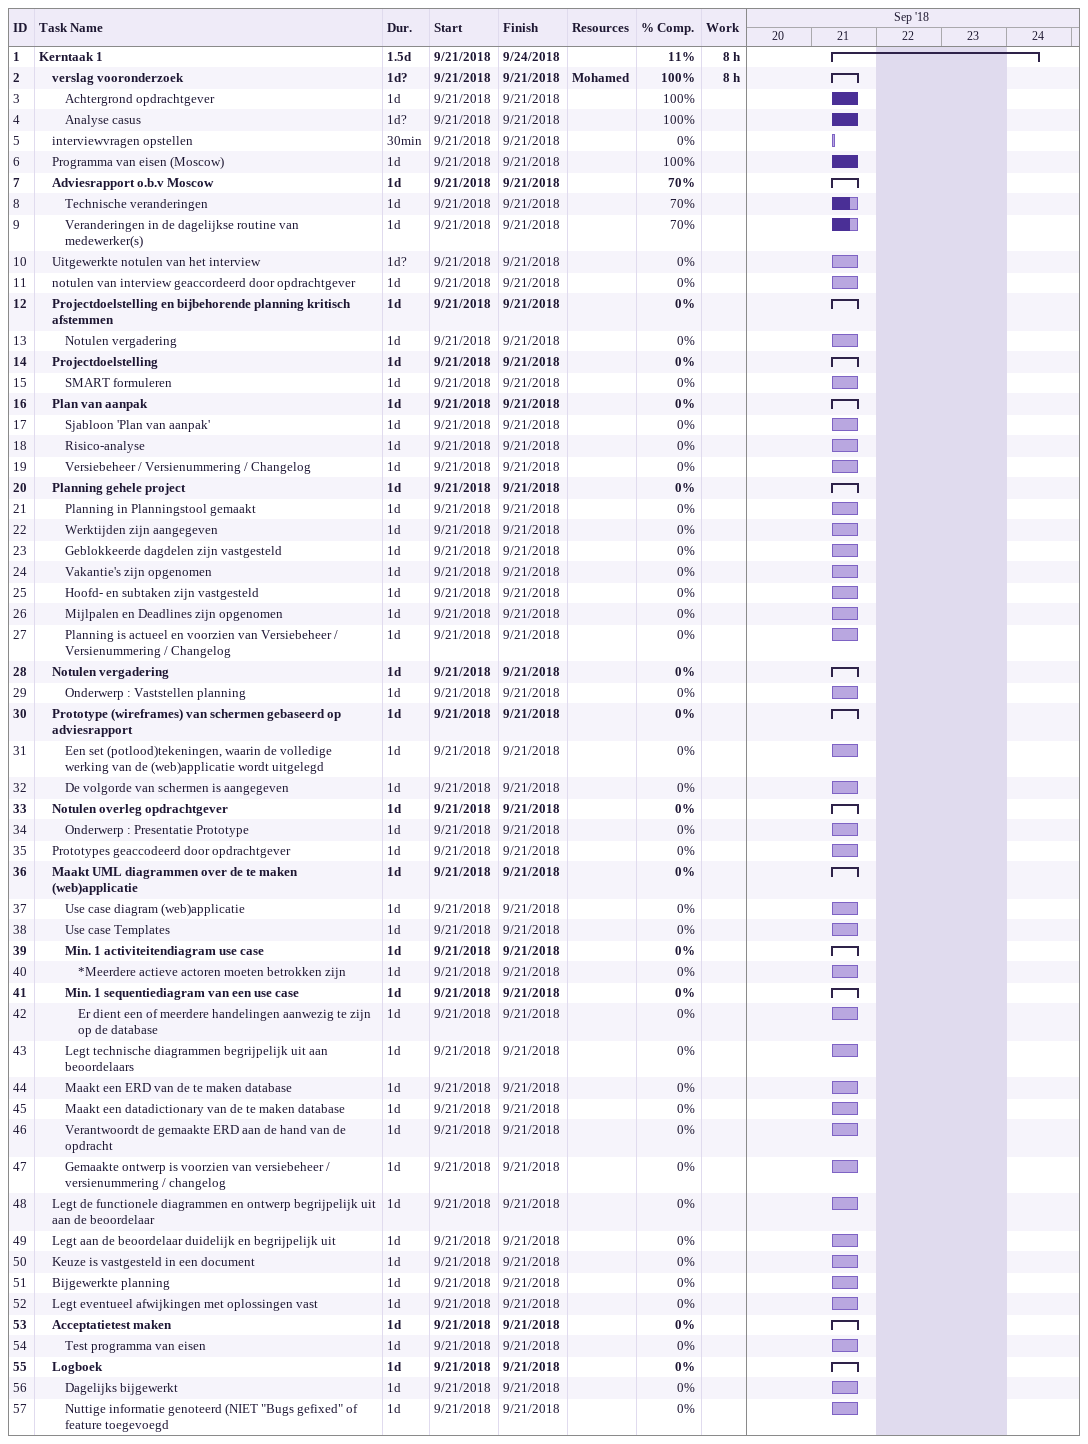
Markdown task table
| ID | Level | Task | Duration | Start | Finish | Resources | % complete | Work (h) |
|---|---|---|---|---|---|---|---|---|
| 1 | 1 | **Kerntaak 1** | 1.5d | 2018-09-21 | 2018-09-24 |  | 11 | 8 |
| 2 | 2 | **verslag vooronderzoek** | 1d? | 2018-09-21 | 2018-09-21 | Mohamed | 100 | 8 |
| 3 | 3 | Achtergrond opdrachtgever | 1d | 2018-09-21 | 2018-09-21 |  | 100 |  |
| 4 | 3 | Analyse casus | 1d? | 2018-09-21 | 2018-09-21 |  | 100 |  |
| 5 | 2 | interviewvragen opstellen | 30min | 2018-09-21 | 2018-09-21 |  | 0 |  |
| 6 | 2 | Programma van eisen (Moscow) | 1d | 2018-09-21 | 2018-09-21 |  | 100 |  |
| 7 | 2 | **Adviesrapport o.b.v Moscow** | 1d | 2018-09-21 | 2018-09-21 |  | 70 |  |
| 8 | 3 | Technische veranderingen | 1d | 2018-09-21 | 2018-09-21 |  | 70 |  |
| 9 | 3 | Veranderingen in de dagelijkse routine van medewerker(s) | 1d | 2018-09-21 | 2018-09-21 |  | 70 |  |
| 10 | 2 | Uitgewerkte notulen van het interview | 1d? | 2018-09-21 | 2018-09-21 |  | 0 |  |
| 11 | 2 | notulen van interview geaccordeerd door opdrachtgever | 1d | 2018-09-21 | 2018-09-21 |  | 0 |  |
| 12 | 2 | **Projectdoelstelling en bijbehorende planning kritisch afstemmen** | 1d | 2018-09-21 | 2018-09-21 |  | 0 |  |
| 13 | 3 | Notulen vergadering | 1d | 2018-09-21 | 2018-09-21 |  | 0 |  |
| 14 | 2 | **Projectdoelstelling** | 1d | 2018-09-21 | 2018-09-21 |  | 0 |  |
| 15 | 3 | SMART formuleren | 1d | 2018-09-21 | 2018-09-21 |  | 0 |  |
| 16 | 2 | **Plan van aanpak** | 1d | 2018-09-21 | 2018-09-21 |  | 0 |  |
| 17 | 3 | Sjabloon 'Plan van aanpak' | 1d | 2018-09-21 | 2018-09-21 |  | 0 |  |
| 18 | 3 | Risico-analyse | 1d | 2018-09-21 | 2018-09-21 |  | 0 |  |
| 19 | 3 | Versiebeheer / Versienummering / Changelog | 1d | 2018-09-21 | 2018-09-21 |  | 0 |  |
| 20 | 2 | **Planning gehele project** | 1d | 2018-09-21 | 2018-09-21 |  | 0 |  |
| 21 | 3 | Planning in Planningstool gemaakt | 1d | 2018-09-21 | 2018-09-21 |  | 0 |  |
| 22 | 3 | Werktijden zijn aangegeven | 1d | 2018-09-21 | 2018-09-21 |  | 0 |  |
| 23 | 3 | Geblokkeerde dagdelen zijn vastgesteld | 1d | 2018-09-21 | 2018-09-21 |  | 0 |  |
| 24 | 3 | Vakantie's zijn opgenomen | 1d | 2018-09-21 | 2018-09-21 |  | 0 |  |
| 25 | 3 | Hoofd- en subtaken zijn vastgesteld | 1d | 2018-09-21 | 2018-09-21 |  | 0 |  |
| 26 | 3 | Mijlpalen en Deadlines zijn opgenomen | 1d | 2018-09-21 | 2018-09-21 |  | 0 |  |
| 27 | 3 | Planning is actueel en voorzien van Versiebeheer / Versienummering / Changelog | 1d | 2018-09-21 | 2018-09-21 |  | 0 |  |
| 28 | 2 | **Notulen vergadering** | 1d | 2018-09-21 | 2018-09-21 |  | 0 |  |
| 29 | 3 | Onderwerp : Vaststellen planning | 1d | 2018-09-21 | 2018-09-21 |  | 0 |  |
| 30 | 2 | **Prototype (wireframes) van schermen gebaseerd op adviesrapport** | 1d | 2018-09-21 | 2018-09-21 |  | 0 |  |
| 31 | 3 | Een set (potlood)tekeningen, waarin de volledige werking van de (web)applicatie wordt uitgelegd | 1d | 2018-09-21 | 2018-09-21 |  | 0 |  |
| 32 | 3 | De volgorde van schermen is aangegeven | 1d | 2018-09-21 | 2018-09-21 |  | 0 |  |
| 33 | 2 | **Notulen overleg opdrachtgever** | 1d | 2018-09-21 | 2018-09-21 |  | 0 |  |
| 34 | 3 | Onderwerp : Presentatie Prototype | 1d | 2018-09-21 | 2018-09-21 |  | 0 |  |
| 35 | 2 | Prototypes geaccodeerd door opdrachtgever | 1d | 2018-09-21 | 2018-09-21 |  | 0 |  |
| 36 | 2 | **Maakt UML diagrammen over de te maken (web)applicatie** | 1d | 2018-09-21 | 2018-09-21 |  | 0 |  |
| 37 | 3 | Use case diagram (web)applicatie | 1d | 2018-09-21 | 2018-09-21 |  | 0 |  |
| 38 | 3 | Use case Templates | 1d | 2018-09-21 | 2018-09-21 |  | 0 |  |
| 39 | 3 | **Min. 1 activiteitendiagram use case** | 1d | 2018-09-21 | 2018-09-21 |  | 0 |  |
| 40 | 4 | *Meerdere actieve actoren moeten betrokken zijn | 1d | 2018-09-21 | 2018-09-21 |  | 0 |  |
| 41 | 3 | **Min. 1 sequentiediagram van een use case** | 1d | 2018-09-21 | 2018-09-21 |  | 0 |  |
| 42 | 4 | Er dient een of meerdere handelingen aanwezig te zijn op de database | 1d | 2018-09-21 | 2018-09-21 |  | 0 |  |
| 43 | 3 | Legt technische diagrammen begrijpelijk uit aan beoordelaars | 1d | 2018-09-21 | 2018-09-21 |  | 0 |  |
| 44 | 3 | Maakt een ERD van de te maken database | 1d | 2018-09-21 | 2018-09-21 |  | 0 |  |
| 45 | 3 | Maakt een datadictionary van de te maken database | 1d | 2018-09-21 | 2018-09-21 |  | 0 |  |
| 46 | 3 | Verantwoordt de gemaakte ERD aan de hand van de opdracht | 1d | 2018-09-21 | 2018-09-21 |  | 0 |  |
| 47 | 3 | Gemaakte ontwerp is voorzien van versiebeheer / versienummering / changelog | 1d | 2018-09-21 | 2018-09-21 |  | 0 |  |
| 48 | 2 | Legt de functionele diagrammen en ontwerp begrijpelijk uit aan de beoordelaar | 1d | 2018-09-21 | 2018-09-21 |  | 0 |  |
| 49 | 2 | Legt aan de beoordelaar duidelijk en begrijpelijk uit | 1d | 2018-09-21 | 2018-09-21 |  | 0 |  |
| 50 | 2 | Keuze is vastgesteld in een document | 1d | 2018-09-21 | 2018-09-21 |  | 0 |  |
| 51 | 2 | Bijgewerkte planning | 1d | 2018-09-21 | 2018-09-21 |  | 0 |  |
| 52 | 2 | Legt eventueel afwijkingen met oplossingen vast | 1d | 2018-09-21 | 2018-09-21 |  | 0 |  |
| 53 | 2 | **Acceptatietest maken** | 1d | 2018-09-21 | 2018-09-21 |  | 0 |  |
| 54 | 3 | Test programma van eisen | 1d | 2018-09-21 | 2018-09-21 |  | 0 |  |
| 55 | 2 | **Logboek** | 1d | 2018-09-21 | 2018-09-21 |  | 0 |  |
| 56 | 3 | Dagelijks bijgewerkt | 1d | 2018-09-21 | 2018-09-21 |  | 0 |  |
| 57 | 3 | Nuttige informatie genoteerd (NIET "Bugs gefixed" of feature toegevoegd | 1d | 2018-09-21 | 2018-09-21 |  | 0 |  |
